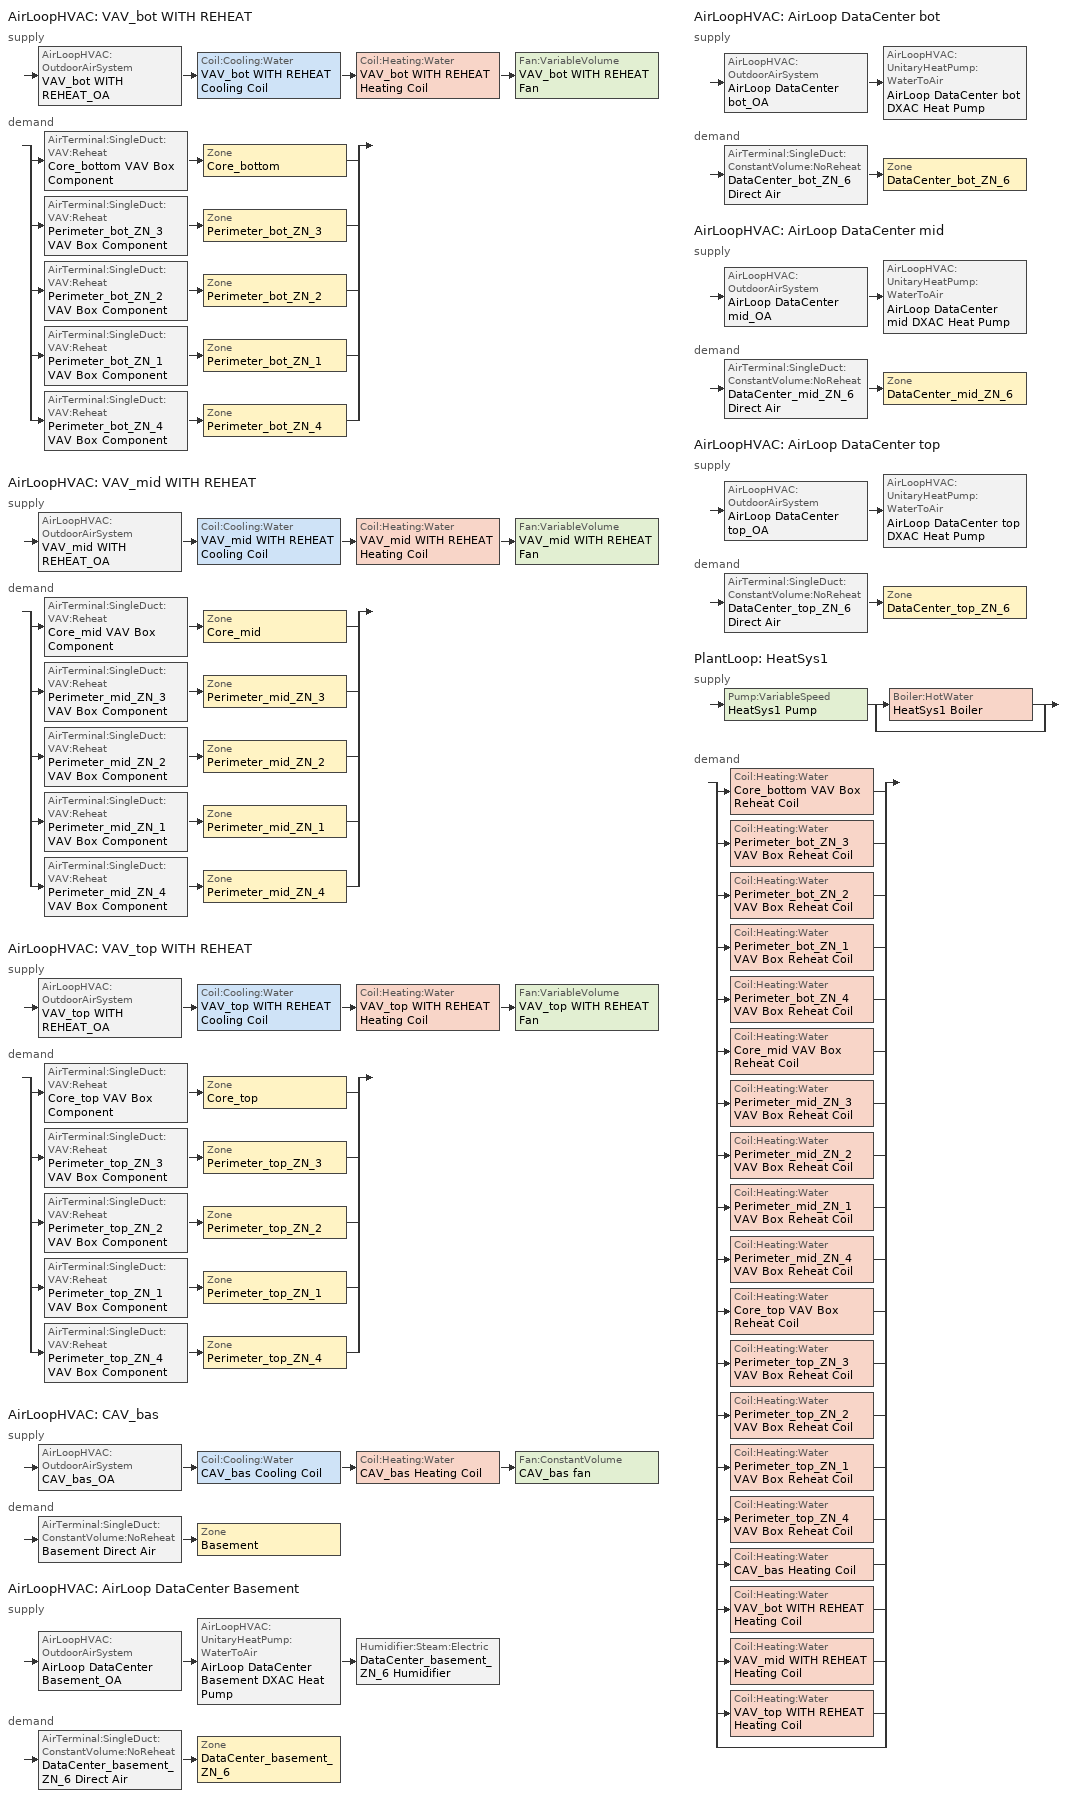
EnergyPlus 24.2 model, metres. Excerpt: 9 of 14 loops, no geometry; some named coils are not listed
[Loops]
AirLoopHVAC 'VAV_bot WITH REHEAT'
 supply: AirLoopHVAC:OutdoorAirSystem 'VAV_bot WITH REHEAT_OA' > Coil:Cooling:Water 'VAV_bot WITH REHEAT Cooling Coil' > Coil:Heating:Water 'VAV_bot WITH REHEAT Heating Coil' > Fan:VariableVolume 'VAV_bot WITH REHEAT Fan'
 demand: split
  | AirTerminal:SingleDuct:VAV:Reheat 'Core_bottom VAV Box Component' > Zone 'Core_bottom'
  | AirTerminal:SingleDuct:VAV:Reheat 'Perimeter_bot_ZN_3 VAV Box Component' > Zone 'Perimeter_bot_ZN_3'
  | AirTerminal:SingleDuct:VAV:Reheat 'Perimeter_bot_ZN_2 VAV Box Component' > Zone 'Perimeter_bot_ZN_2'
  | AirTerminal:SingleDuct:VAV:Reheat 'Perimeter_bot_ZN_1 VAV Box Component' > Zone 'Perimeter_bot_ZN_1'
  | AirTerminal:SingleDuct:VAV:Reheat 'Perimeter_bot_ZN_4 VAV Box Component' > Zone 'Perimeter_bot_ZN_4'
AirLoopHVAC 'VAV_mid WITH REHEAT'
 supply: AirLoopHVAC:OutdoorAirSystem 'VAV_mid WITH REHEAT_OA' > Coil:Cooling:Water 'VAV_mid WITH REHEAT Cooling Coil' > Coil:Heating:Water 'VAV_mid WITH REHEAT Heating Coil' > Fan:VariableVolume 'VAV_mid WITH REHEAT Fan'
 demand: split
  | AirTerminal:SingleDuct:VAV:Reheat 'Core_mid VAV Box Component' > Zone 'Core_mid'
  | AirTerminal:SingleDuct:VAV:Reheat 'Perimeter_mid_ZN_3 VAV Box Component' > Zone 'Perimeter_mid_ZN_3'
  | AirTerminal:SingleDuct:VAV:Reheat 'Perimeter_mid_ZN_2 VAV Box Component' > Zone 'Perimeter_mid_ZN_2'
  | AirTerminal:SingleDuct:VAV:Reheat 'Perimeter_mid_ZN_1 VAV Box Component' > Zone 'Perimeter_mid_ZN_1'
  | AirTerminal:SingleDuct:VAV:Reheat 'Perimeter_mid_ZN_4 VAV Box Component' > Zone 'Perimeter_mid_ZN_4'
AirLoopHVAC 'VAV_top WITH REHEAT'
 supply: AirLoopHVAC:OutdoorAirSystem 'VAV_top WITH REHEAT_OA' > Coil:Cooling:Water 'VAV_top WITH REHEAT Cooling Coil' > Coil:Heating:Water 'VAV_top WITH REHEAT Heating Coil' > Fan:VariableVolume 'VAV_top WITH REHEAT Fan'
 demand: split
  | AirTerminal:SingleDuct:VAV:Reheat 'Core_top VAV Box Component' > Zone 'Core_top'
  | AirTerminal:SingleDuct:VAV:Reheat 'Perimeter_top_ZN_3 VAV Box Component' > Zone 'Perimeter_top_ZN_3'
  | AirTerminal:SingleDuct:VAV:Reheat 'Perimeter_top_ZN_2 VAV Box Component' > Zone 'Perimeter_top_ZN_2'
  | AirTerminal:SingleDuct:VAV:Reheat 'Perimeter_top_ZN_1 VAV Box Component' > Zone 'Perimeter_top_ZN_1'
  | AirTerminal:SingleDuct:VAV:Reheat 'Perimeter_top_ZN_4 VAV Box Component' > Zone 'Perimeter_top_ZN_4'
AirLoopHVAC 'CAV_bas'
 supply: AirLoopHVAC:OutdoorAirSystem 'CAV_bas_OA' > Coil:Cooling:Water 'CAV_bas Cooling Coil' > Coil:Heating:Water 'CAV_bas Heating Coil' > Fan:ConstantVolume 'CAV_bas fan'
 demand: AirTerminal:SingleDuct:ConstantVolume:NoReheat 'Basement Direct Air' > Zone 'Basement'
AirLoopHVAC 'AirLoop DataCenter Basement'
 supply: AirLoopHVAC:OutdoorAirSystem 'AirLoop DataCenter Basement_OA' > AirLoopHVAC:UnitaryHeatPump:WaterToAir 'AirLoop DataCenter Basement DXAC Heat Pump' > Humidifier:Steam:Electric 'DataCenter_basement_ZN_6 Humidifier'
 demand: AirTerminal:SingleDuct:ConstantVolume:NoReheat 'DataCenter_basement_ZN_6 Direct Air' > Zone 'DataCenter_basement_ZN_6'
AirLoopHVAC 'AirLoop DataCenter bot'
 supply: AirLoopHVAC:OutdoorAirSystem 'AirLoop DataCenter bot_OA' > AirLoopHVAC:UnitaryHeatPump:WaterToAir 'AirLoop DataCenter bot DXAC Heat Pump'
 demand: AirTerminal:SingleDuct:ConstantVolume:NoReheat 'DataCenter_bot_ZN_6 Direct Air' > Zone 'DataCenter_bot_ZN_6'
AirLoopHVAC 'AirLoop DataCenter mid'
 supply: AirLoopHVAC:OutdoorAirSystem 'AirLoop DataCenter mid_OA' > AirLoopHVAC:UnitaryHeatPump:WaterToAir 'AirLoop DataCenter mid DXAC Heat Pump'
 demand: AirTerminal:SingleDuct:ConstantVolume:NoReheat 'DataCenter_mid_ZN_6 Direct Air' > Zone 'DataCenter_mid_ZN_6'
AirLoopHVAC 'AirLoop DataCenter top'
 supply: AirLoopHVAC:OutdoorAirSystem 'AirLoop DataCenter top_OA' > AirLoopHVAC:UnitaryHeatPump:WaterToAir 'AirLoop DataCenter top DXAC Heat Pump'
 demand: AirTerminal:SingleDuct:ConstantVolume:NoReheat 'DataCenter_top_ZN_6 Direct Air' > Zone 'DataCenter_top_ZN_6'
PlantLoop 'HeatSys1'
 supply: Pump:VariableSpeed 'HeatSys1 Pump' > split
  | Boiler:HotWater 'HeatSys1 Boiler'
  | bypass
 demand: split
  | Coil:Heating:Water 'Core_bottom VAV Box Reheat Coil'
  | Coil:Heating:Water 'Perimeter_bot_ZN_3 VAV Box Reheat Coil'
  | Coil:Heating:Water 'Perimeter_bot_ZN_2 VAV Box Reheat Coil'
  | Coil:Heating:Water 'Perimeter_bot_ZN_1 VAV Box Reheat Coil'
  | Coil:Heating:Water 'Perimeter_bot_ZN_4 VAV Box Reheat Coil'
  | Coil:Heating:Water 'Core_mid VAV Box Reheat Coil'
  | Coil:Heating:Water 'Perimeter_mid_ZN_3 VAV Box Reheat Coil'
  | Coil:Heating:Water 'Perimeter_mid_ZN_2 VAV Box Reheat Coil'
  | Coil:Heating:Water 'Perimeter_mid_ZN_1 VAV Box Reheat Coil'
  | Coil:Heating:Water 'Perimeter_mid_ZN_4 VAV Box Reheat Coil'
  | Coil:Heating:Water 'Core_top VAV Box Reheat Coil'
  | Coil:Heating:Water 'Perimeter_top_ZN_3 VAV Box Reheat Coil'
  | Coil:Heating:Water 'Perimeter_top_ZN_2 VAV Box Reheat Coil'
  | Coil:Heating:Water 'Perimeter_top_ZN_1 VAV Box Reheat Coil'
  | Coil:Heating:Water 'Perimeter_top_ZN_4 VAV Box Reheat Coil'
  | Coil:Heating:Water 'CAV_bas Heating Coil'
  | Coil:Heating:Water 'VAV_bot WITH REHEAT Heating Coil'
  | Coil:Heating:Water 'VAV_mid WITH REHEAT Heating Coil'
  | Coil:Heating:Water 'VAV_top WITH REHEAT Heating Coil'
  | bypass
[DesignSpecification:OutdoorAir] Outdoor Air Method=Flow/Area; Outdoor Air Flow per Zone Floor Area=0.0004318
SZ DSOA Core_bottom; SZ DSOA Perimeter_bot_ZN_3; SZ DSOA Perimeter_bot_ZN_2; SZ DSOA Perimeter_bot_ZN_1; SZ DSOA Perimeter_bot_ZN_4; SZ DSOA Core_mid; SZ DSOA Perimeter_mid_ZN_3; SZ DSOA Perimeter_mid_ZN_2; SZ DSOA Perimeter_mid_ZN_1; SZ DSOA Perimeter_mid_ZN_4; SZ DSOA Core_top; SZ DSOA Perimeter_top_ZN_3; SZ DSOA Perimeter_top_ZN_2; SZ DSOA Perimeter_top_ZN_1; SZ DSOA Perimeter_top_ZN_4; SZ DSOA Basement; SZ DSOA DataCenter_basement_ZN_6; SZ DSOA DataCenter_bot_ZN_6; SZ DSOA DataCenter_mid_ZN_6; SZ DSOA DataCenter_top_ZN_6
[DesignSpecification:ZoneAirDistribution] Zone Air Distribution Effectiveness in Cooling Mode=1; Zone Air Distribution Effectiveness in Heating Mode=1
Name | Minimum Zone Ventilation Efficiency
VAV_Zone_AirDistribution | 0.6
CM DSZAD Building
[Sizing:Zone] Zone Cooling Design Supply Air Temperature Input Method=SupplyAirTemperature; Zone Cooling Design Supply Air Temperature=12.8; Zone Heating Design Supply Air Temperature Input Method=SupplyAirTemperature; Zone Heating Design Supply Air Temperature=40; Zone Cooling Design Supply Air Humidity Ratio=0.0085; Zone Heating Design Supply Air Humidity Ratio=0.008; Cooling Design Air Flow Method=DesignDay; Cooling Design Air Flow Rate=0; Cooling Minimum Air Flow Fraction=0; Heating Design Air Flow Method=DesignDay; Heating Design Air Flow Rate=0; Zone Load Sizing Method=Sensible Load Only No Latent Load; Zone Latent Cooling Design Supply Air Humidity Ratio Input Method=HumidityRatioDifference; Zone Cooling Design Supply Air Humidity Ratio Difference=0.005; Zone Latent Heating Design Supply Air Humidity Ratio Input Method=HumidityRatioDifference; Zone Humidification Design Supply Air Humidity Ratio Difference=0.005
Name | Design Specification Outdoor Air Object | Design Specification Zone Air Distribution Object
Core_bottom | SZ DSOA Core_bottom | VAV_Zone_AirDistribution
Perimeter_bot_ZN_3 | SZ DSOA Perimeter_bot_ZN_3 | VAV_Zone_AirDistribution
Perimeter_bot_ZN_2 | SZ DSOA Perimeter_bot_ZN_2 | VAV_Zone_AirDistribution
Perimeter_bot_ZN_1 | SZ DSOA Perimeter_bot_ZN_1 | VAV_Zone_AirDistribution
Perimeter_bot_ZN_4 | SZ DSOA Perimeter_bot_ZN_4 | VAV_Zone_AirDistribution
Core_mid | SZ DSOA Core_mid | VAV_Zone_AirDistribution
Perimeter_mid_ZN_3 | SZ DSOA Perimeter_mid_ZN_3 | VAV_Zone_AirDistribution
Perimeter_mid_ZN_2 | SZ DSOA Perimeter_mid_ZN_2 | VAV_Zone_AirDistribution
Perimeter_mid_ZN_1 | SZ DSOA Perimeter_mid_ZN_1 | VAV_Zone_AirDistribution
Perimeter_mid_ZN_4 | SZ DSOA Perimeter_mid_ZN_4 | VAV_Zone_AirDistribution
Core_top | SZ DSOA Core_top | VAV_Zone_AirDistribution
Perimeter_top_ZN_3 | SZ DSOA Perimeter_top_ZN_3 | VAV_Zone_AirDistribution
Perimeter_top_ZN_2 | SZ DSOA Perimeter_top_ZN_2 | VAV_Zone_AirDistribution
Perimeter_top_ZN_1 | SZ DSOA Perimeter_top_ZN_1 | VAV_Zone_AirDistribution
Perimeter_top_ZN_4 | SZ DSOA Perimeter_top_ZN_4 | VAV_Zone_AirDistribution
Basement | SZ DSOA Basement
DataCenter_basement_ZN_6 | SZ DSOA DataCenter_basement_ZN_6
DataCenter_bot_ZN_6 | SZ DSOA DataCenter_bot_ZN_6
DataCenter_mid_ZN_6 | SZ DSOA DataCenter_mid_ZN_6
DataCenter_top_ZN_6 | SZ DSOA DataCenter_top_ZN_6
[Sizing:System] Type of Load to Size On=Sensible; Preheat Design Temperature=7; Preheat Design Humidity Ratio=0.008; Precool Design Temperature=12.8; Precool Design Humidity Ratio=0.008; Central Cooling Design Supply Air Temperature=12.8; Type of Zone Sum to Use=Coincident; 100 Outdoor Air in Cooling=No; 100 Outdoor Air in Heating=No; Central Cooling Design Supply Air Humidity Ratio=0.0085; Central Heating Design Supply Air Humidity Ratio=0.008; Cooling Supply Air Flow Rate Method=DesignDay; Cooling Supply Air Flow Rate=0; Heating Supply Air Flow Rate Method=DesignDay; Heating Supply Air Flow Rate=0; System Outdoor Air Method=ZoneSum
Name | Design Outdoor Air Flow Rate | Central Heating Maximum System Air Flow Ratio | Central Heating Design Supply Air Temperature | Zone Maximum Outdoor Air Fraction | Cooling Design Capacity Method | Cooling Design Capacity | Heating Design Capacity Method | Heating Design Capacity | Central Cooling Capacity Control Method
VAV_bot WITH REHEAT; VAV_top WITH REHEAT | 2.0305 | 0.3 | 12.8
VAV_mid WITH REHEAT | 20.306 | 0.3 | 12.8
CAV_bas; AirLoop DataCenter Basement; AirLoop DataCenter bot; AirLoop DataCenter mid; AirLoop DataCenter top | AUTOSIZE | 1 | 40 | 1 | CoolingDesignCapacity | autosize | HeatingDesignCapacity | autosize | OnOff
[Sizing:Plant]
HeatSys1: Loop Type=Heating; Design Loop Exit Temperature=60; Loop Design Temperature Difference=11.11
[ZoneControl:Thermostat] Control Type Schedule=Dual Zone Control Type Sched
Name | Zone or ZoneList | Control 1
Core_bottom Thermostat | Core_bottom | Core_bottom Dual SP Control
Perimeter_bot_ZN_3 Thermostat | Perimeter_bot_ZN_3 | Perimeter_bot_ZN_3 Dual SP Control
Perimeter_bot_ZN_2 Thermostat | Perimeter_bot_ZN_2 | Perimeter_bot_ZN_2 Dual SP Control
Perimeter_bot_ZN_1 Thermostat | Perimeter_bot_ZN_1 | Perimeter_bot_ZN_1 Dual SP Control
Perimeter_bot_ZN_4 Thermostat | Perimeter_bot_ZN_4 | Perimeter_bot_ZN_4 Dual SP Control
Core_mid Thermostat | Core_mid | Core_mid Dual SP Control
Perimeter_mid_ZN_3 Thermostat | Perimeter_mid_ZN_3 | Perimeter_mid_ZN_3 Dual SP Control
Perimeter_mid_ZN_2 Thermostat | Perimeter_mid_ZN_2 | Perimeter_mid_ZN_2 Dual SP Control
Perimeter_mid_ZN_1 Thermostat | Perimeter_mid_ZN_1 | Perimeter_mid_ZN_1 Dual SP Control
Perimeter_mid_ZN_4 Thermostat | Perimeter_mid_ZN_4 | Perimeter_mid_ZN_4 Dual SP Control
Core_top Thermostat | Core_top | Core_top Dual SP Control
Perimeter_top_ZN_3 Thermostat | Perimeter_top_ZN_3 | Perimeter_top_ZN_3 Dual SP Control
Perimeter_top_ZN_2 Thermostat | Perimeter_top_ZN_2 | Perimeter_top_ZN_2 Dual SP Control
Perimeter_top_ZN_1 Thermostat | Perimeter_top_ZN_1 | Perimeter_top_ZN_1 Dual SP Control
Perimeter_top_ZN_4 Thermostat | Perimeter_top_ZN_4 | Perimeter_top_ZN_4 Dual SP Control
Basement Thermostat | Basement | Basement Dual SP Control
DataCenter_basement_ZN_6 Thermostat | DataCenter_basement_ZN_6 | DataCenter Cooling Setpoints Dual SP Control
DataCenter_bot_ZN_6 Thermostat | DataCenter_bot_ZN_6 | DataCenter Cooling Setpoints Dual SP Control
DataCenter_mid_ZN_6 Thermostat | DataCenter_mid_ZN_6 | DataCenter Cooling Setpoints Dual SP Control
DataCenter_top_ZN_6 Thermostat | DataCenter_top_ZN_6 | DataCenter Cooling Setpoints Dual SP Control
[ThermostatSetpoint:DualSetpoint]
Name | Heating Setpoint Temperature Schedule | Cooling Setpoint Temperature Schedule
DataCenter Cooling Setpoints Dual SP Control | HTGSETP_DC_SCH | CLGSETP_DC_SCH
Core_bottom Dual SP Control; Perimeter_bot_ZN_3 Dual SP Control; Perimeter_bot_ZN_2 Dual SP Control; Perimeter_bot_ZN_1 Dual SP Control; Perimeter_bot_ZN_4 Dual SP Control; Core_mid Dual SP Control; Perimeter_mid_ZN_3 Dual SP Control; Perimeter_mid_ZN_1 Dual SP Control; Perimeter_mid_ZN_4 Dual SP Control; Core_top Dual SP Control; Perimeter_top_ZN_3 Dual SP Control; Perimeter_top_ZN_2 Dual SP Control; Perimeter_top_ZN_1 Dual SP Control; Perimeter_top_ZN_4 Dual SP Control; Basement Dual SP Control | HTGSETP_SCH_YES_OPTIMUM | CLGSETP_SCH_YES_OPTIMUM
Perimeter_mid_ZN_2 Dual SP Control | HTGSETP_SCH_YES_OPTIMUM_w_SB | CLGSETP_SCH_YES_OPTIMUM_w_SB
[AirTerminal:SingleDuct:ConstantVolume:NoReheat] Availability Schedule=Always_On; Maximum Air Flow Rate=AUTOSIZE
Basement Direct Air; DataCenter_basement_ZN_6 Direct Air; DataCenter_bot_ZN_6 Direct Air; DataCenter_mid_ZN_6 Direct Air; DataCenter_top_ZN_6 Direct Air
[AirTerminal:SingleDuct:VAV:Reheat] Availability Schedule=Always_On; Maximum Air Flow Rate=AUTOSIZE; Maximum Hot Water or Steam Flow Rate=AUTOSIZE; Minimum Hot Water or Steam Flow Rate=0; Convergence Tolerance=0.001; Damper Heating Action=ReverseWithLimits; Maximum Flow Fraction During Reheat=0.5; Maximum Reheat Air Temperature=40
Name | Zone Minimum Air Flow Input Method | Constant Minimum Air Flow Fraction | Reheat Coil | Minimum Air Flow Fraction Schedule
Core_bottom VAV Box Component | Constant | 0.309 | Core_bottom VAV Box Reheat Coil
Perimeter_bot_ZN_3 VAV Box Component | Constant | 0.217 | Perimeter_bot_ZN_3 VAV Box Reheat Coil
Perimeter_bot_ZN_2 VAV Box Component | Constant | 0.111 | Perimeter_bot_ZN_2 VAV Box Reheat Coil
Perimeter_bot_ZN_1 VAV Box Component | Constant | 0.15 | Perimeter_bot_ZN_1 VAV Box Reheat Coil
Perimeter_bot_ZN_4 VAV Box Component | Constant | 0.09 | Perimeter_bot_ZN_4 VAV Box Reheat Coil
Core_mid VAV Box Component | Constant | 0.33 | Core_mid VAV Box Reheat Coil
Perimeter_mid_ZN_3 VAV Box Component | Constant | 0.225 | Perimeter_mid_ZN_3 VAV Box Reheat Coil
Perimeter_mid_ZN_2 VAV Box Component | Scheduled |  | Perimeter_mid_ZN_2 VAV Box Reheat Coil | Perimeter_mid_ZN_2_MDP_Sch
Perimeter_mid_ZN_1 VAV Box Component | Constant | 0.15 | Perimeter_mid_ZN_1 VAV Box Reheat Coil
Perimeter_mid_ZN_4 VAV Box Component | Constant | 0.099 | Perimeter_mid_ZN_4 VAV Box Reheat Coil
Core_top VAV Box Component | Constant | 0.324 | Core_top VAV Box Reheat Coil
Perimeter_top_ZN_3 VAV Box Component | Constant | 0.197 | Perimeter_top_ZN_3 VAV Box Reheat Coil
Perimeter_top_ZN_2 VAV Box Component | Constant | 0.102 | Perimeter_top_ZN_2 VAV Box Reheat Coil
Perimeter_top_ZN_1 VAV Box Component | Constant | 0.137 | Perimeter_top_ZN_1 VAV Box Reheat Coil
Perimeter_top_ZN_4 VAV Box Component | Constant | 0.093 | Perimeter_top_ZN_4 VAV Box Reheat Coil
[Zone equipment]
Core_bottom: Core_bottom VAV Box Component
Perimeter_bot_ZN_3: Perimeter_bot_ZN_3 VAV Box Component
Perimeter_bot_ZN_2: Perimeter_bot_ZN_2 VAV Box Component
Perimeter_bot_ZN_1: Perimeter_bot_ZN_1 VAV Box Component
Perimeter_bot_ZN_4: Perimeter_bot_ZN_4 VAV Box Component
Core_mid: Core_mid VAV Box Component
Perimeter_mid_ZN_3: Perimeter_mid_ZN_3 VAV Box Component
Perimeter_mid_ZN_2: Perimeter_mid_ZN_2 VAV Box Component
Perimeter_mid_ZN_1: Perimeter_mid_ZN_1 VAV Box Component
Perimeter_mid_ZN_4: Perimeter_mid_ZN_4 VAV Box Component
Core_top: Core_top VAV Box Component
Perimeter_top_ZN_3: Perimeter_top_ZN_3 VAV Box Component
Perimeter_top_ZN_2: Perimeter_top_ZN_2 VAV Box Component
Perimeter_top_ZN_1: Perimeter_top_ZN_1 VAV Box Component
Perimeter_top_ZN_4: Perimeter_top_ZN_4 VAV Box Component
Basement: Basement Direct Air
DataCenter_basement_ZN_6: DataCenter_basement_ZN_6 Direct Air
DataCenter_bot_ZN_6: DataCenter_bot_ZN_6 Direct Air
DataCenter_mid_ZN_6: DataCenter_mid_ZN_6 Direct Air
DataCenter_top_ZN_6: DataCenter_top_ZN_6 Direct Air
[Fan:ConstantVolume]
CAV_bas fan: Availability Schedule=HVACOperationSchd; Fan Total Efficiency=0.6006; Pressure Rise=1018.41; Maximum Flow Rate=autosize; Motor Efficiency=0.924; Motor In Airstream Fraction=1; EndUse Subcategory=General
[Fan:VariableVolume] Availability Schedule=HVACOperationSchd; Fan Total Efficiency=0.6084; Pressure Rise=1314.72; Maximum Flow Rate=AUTOSIZE; Fan Power Minimum Flow Rate Input Method=Fraction; Fan Power Minimum Flow Fraction=0.25; Motor Efficiency=0.936; Motor In Airstream Fraction=1; Fan Power Coefficient 1=0.0408; Fan Power Coefficient 2=0.088; Fan Power Coefficient 3=-0.0729; Fan Power Coefficient 4=0.9437; Fan Power Coefficient 5=0
VAV_bot WITH REHEAT Fan; VAV_mid WITH REHEAT Fan; VAV_top WITH REHEAT Fan
[Fan:OnOff] Availability Schedule=Always_On; Maximum Flow Rate=autosize; Motor In Airstream Fraction=1; EndUse Subcategory=General
Name | Fan Total Efficiency | Pressure Rise | Motor Efficiency
AirLoop DataCenter Basement Supply Fan | 0.61425 | 1018.41 | 0.945
AirLoop DataCenter bot Supply Fan; AirLoop DataCenter mid Supply Fan; AirLoop DataCenter top Supply Fan | 0.55575 | 622.5 | 0.855
[Coil:Cooling:Water] Availability Schedule=Always_On; Design Water Flow Rate=Autosize; Design Air Flow Rate=Autosize; Design Inlet Water Temperature=Autosize; Design Inlet Air Temperature=Autosize; Design Outlet Air Temperature=Autosize; Design Inlet Air Humidity Ratio=Autosize; Design Outlet Air Humidity Ratio=Autosize; Type of Analysis=SimpleAnalysis; Heat Exchanger Configuration=CrossFlow
VAV_bot WITH REHEAT Cooling Coil; VAV_mid WITH REHEAT Cooling Coil; VAV_top WITH REHEAT Cooling Coil; CAV_bas Cooling Coil
[Coil:Heating:Water] Availability Schedule=Always_On; UFactor Times Area Value=AUTOSIZE; Maximum Water Flow Rate=AUTOSIZE; Performance Input Method=UFactorTimesAreaAndDesignWaterFlowRate; Rated Capacity=AUTOSIZE; Rated Inlet Water Temperature=60; Rated Outlet Water Temperature=48.89
Name | Rated Inlet Air Temperature | Rated Outlet Air Temperature
VAV_bot WITH REHEAT Heating Coil; VAV_mid WITH REHEAT Heating Coil; VAV_top WITH REHEAT Heating Coil | 2.8 | 12.8
Core_bottom VAV Box Reheat Coil; Perimeter_bot_ZN_3 VAV Box Reheat Coil; Perimeter_bot_ZN_2 VAV Box Reheat Coil; Perimeter_bot_ZN_1 VAV Box Reheat Coil; Perimeter_bot_ZN_4 VAV Box Reheat Coil; Core_mid VAV Box Reheat Coil; Perimeter_mid_ZN_3 VAV Box Reheat Coil; Perimeter_mid_ZN_2 VAV Box Reheat Coil; Perimeter_mid_ZN_1 VAV Box Reheat Coil; Perimeter_mid_ZN_4 VAV Box Reheat Coil; Core_top VAV Box Reheat Coil; Perimeter_top_ZN_3 VAV Box Reheat Coil; Perimeter_top_ZN_2 VAV Box Reheat Coil; Perimeter_top_ZN_1 VAV Box Reheat Coil; Perimeter_top_ZN_4 VAV Box Reheat Coil; CAV_bas Heating Coil | 12.8 | 40
[Coil:Heating:Electric] Availability Schedule=Always_On; Efficiency=1; Nominal Capacity=autosize
AirLoop DataCenter Basement_SuppHeatCoil; AirLoop DataCenter bot_SuppHeatCoil; AirLoop DataCenter mid_SuppHeatCoil; AirLoop DataCenter top_SuppHeatCoil
[Humidifier:Steam:Electric]
DataCenter_basement_ZN_6 Humidifier: Availability Schedule=Always_On; Rated Capacity=3.72e-05; Rated Power=100000; Rated Fan Power=0; Standby Power=0
[HeatExchanger:AirToAir:SensibleAndLatent] Availability Schedule=Always_On; Nominal Supply Air Flow Rate=AUTOSIZE; Sensible Effectiveness at 100 Heating Air Flow=0.7; Latent Effectiveness at 100 Heating Air Flow=0.6; Sensible Effectiveness at 100 Cooling Air Flow=0.75; Latent Effectiveness at 100 Cooling Air Flow=0.6; Supply Air Outlet Temperature Control=Yes; Heat Exchanger Type=Rotary; Frost Control Type=ExhaustOnly; Threshold Temperature=-23.3; Initial Defrost Time Fraction=0.167; Rate of Defrost Time Fraction Increase=1.44
Name | Nominal Electric Power
VAV_bot WITH REHEAT OA Heat Recovery; VAV_top WITH REHEAT OA Heat Recovery | 1506.88
VAV_mid WITH REHEAT OA Heat Recovery | 1506.96
[AirLoopHVAC:UnitaryHeatPump:WaterToAir] Availability Schedule=Always_On; Supply Air Flow Rate=autosize; Heating Convergence=0.001; Cooling Convergence=0.001; Maximum Supply Air Temperature from Supplemental Heater=50; Fan Placement=BlowThrough; Supply Air Fan Operating Mode Schedule=SupplyFanSch
Name | Controlling Zone or Thermostat Location | Supply Air Fan | Heating Coil | Cooling Coil | Supplemental Heating Coil
AirLoop DataCenter Basement DXAC Heat Pump | DataCenter_basement_ZN_6 | AirLoop DataCenter Basement Supply Fan | AirLoop DataCenter Basement Heating Coil | AirLoop DataCenter Basement Cooling Coil | AirLoop DataCenter Basement_SuppHeatCoil
AirLoop DataCenter bot DXAC Heat Pump | DataCenter_bot_ZN_6 | AirLoop DataCenter bot Supply Fan | AirLoop DataCenter bot Heating Coil | AirLoop DataCenter bot Cooling Coil | AirLoop DataCenter bot_SuppHeatCoil
AirLoop DataCenter mid DXAC Heat Pump | DataCenter_mid_ZN_6 | AirLoop DataCenter mid Supply Fan | AirLoop DataCenter mid Heating Coil | AirLoop DataCenter mid Cooling Coil | AirLoop DataCenter mid_SuppHeatCoil
AirLoop DataCenter top DXAC Heat Pump | DataCenter_top_ZN_6 | AirLoop DataCenter top Supply Fan | AirLoop DataCenter top Heating Coil | AirLoop DataCenter top Cooling Coil | AirLoop DataCenter top_SuppHeatCoil
[Controller:WaterCoil] Control Variable=Temperature; Actuator Variable=FLOW; Maximum Actuated Flow=AUTOSIZE; Minimum Actuated Flow=0
Name | Action | Controller Convergence Tolerance
VAV_bot WITH REHEAT_CoolC_Controller; VAV_mid WITH REHEAT_CoolC_Controller; VAV_top WITH REHEAT_CoolC_Controller; CAV_bas_CoolC_Controller | REVERSE
VAV_bot WITH REHEAT_HeatC_Controller; VAV_mid WITH REHEAT_HeatC_Controller; VAV_top WITH REHEAT_HeatC_Controller; CAV_bas_HeatC_Controller | NORMAL | 0.0001
[Controller:OutdoorAir] Maximum Outdoor Air Flow Rate=AUTOSIZE; Economizer Control Action Type=ModulateFlow; Lockout Type=LockoutWithHeating; Minimum Limit Type=FixedMinimum; Minimum Outdoor Air Schedule=MinOA_MotorizedDamper_Sched
Name | Minimum Outdoor Air Flow Rate | Economizer Control Type | Maximum Fraction of Outdoor Air Schedule | Mechanical Ventilation Controller | Heat Recovery Bypass Control Type
VAV_bot WITH REHEAT_OA_Controller | 0 | DifferentialEnthalpy | VAV_BOT WITH REHEAT Max OA Fraction | VAV_bot WITH REHEAT_DCV | BypassWhenOAFlowGreaterThanMinimum
VAV_mid WITH REHEAT_OA_Controller | 0 | DifferentialEnthalpy | VAV_MID WITH REHEAT Max OA Fraction | VAV_mid WITH REHEAT_DCV | BypassWhenOAFlowGreaterThanMinimum
VAV_top WITH REHEAT_OA_Controller | 0 | DifferentialEnthalpy | VAV_TOP WITH REHEAT Max OA Fraction | VAV_top WITH REHEAT_DCV | BypassWhenOAFlowGreaterThanMinimum
CAV_bas_OA_Controller; AirLoop DataCenter Basement_OA_Controller | AUTOSIZE | DifferentialEnthalpy
AirLoop DataCenter bot_OA_Controller; AirLoop DataCenter mid_OA_Controller; AirLoop DataCenter top_OA_Controller | AUTOSIZE | NoEconomizer
[Controller:MechanicalVentilation] Availability Schedule=MinOA_MotorizedDamper_Sched; Design Specification Zone Air Distribution Object Name 1=CM DSZAD Building
Name | Demand Controlled Ventilation | System Outdoor Air Method | Zone or ZoneList 1 | Design Specification Outdoor Air Object Name 1 | Zone or ZoneList 2 | Design Specification Outdoor Air Object Name 2 | Design Specification Zone Air Distribution Object Name 2 | Zone or ZoneList 3 | Design Specification Outdoor Air Object Name 3 | Design Specification Zone Air Distribution Object Name 3 | Zone or ZoneList 4 | Design Specification Outdoor Air Object Name 4 | Design Specification Zone Air Distribution Object Name 4 | Zone or ZoneList 5 | Design Specification Outdoor Air Object Name 5 | Design Specification Zone Air Distribution Object Name 5
VAV_bot WITH REHEAT_DCV | Yes | Standard62.1VentilationRateProcedure | Core_bottom | SZ DSOA Core_bottom | Perimeter_bot_ZN_3 | SZ DSOA Perimeter_bot_ZN_3 | CM DSZAD Building | Perimeter_bot_ZN_2 | SZ DSOA Perimeter_bot_ZN_2 | CM DSZAD Building | Perimeter_bot_ZN_1 | SZ DSOA Perimeter_bot_ZN_1 | CM DSZAD Building | Perimeter_bot_ZN_4 | SZ DSOA Perimeter_bot_ZN_4 | CM DSZAD Building
VAV_mid WITH REHEAT_DCV | Yes | Standard62.1VentilationRateProcedure | Core_mid | SZ DSOA Core_mid | Perimeter_mid_ZN_3 | SZ DSOA Perimeter_mid_ZN_3 | CM DSZAD Building | Perimeter_mid_ZN_2 | SZ DSOA Perimeter_mid_ZN_2 | CM DSZAD Building | Perimeter_mid_ZN_1 | SZ DSOA Perimeter_mid_ZN_1 | CM DSZAD Building | Perimeter_mid_ZN_4 | SZ DSOA Perimeter_mid_ZN_4 | CM DSZAD Building
VAV_top WITH REHEAT_DCV | Yes | Standard62.1VentilationRateProcedure | Core_top | SZ DSOA Core_top | Perimeter_top_ZN_3 | SZ DSOA Perimeter_top_ZN_3 | CM DSZAD Building | Perimeter_top_ZN_2 | SZ DSOA Perimeter_top_ZN_2 | CM DSZAD Building | Perimeter_top_ZN_1 | SZ DSOA Perimeter_top_ZN_1 | CM DSZAD Building | Perimeter_top_ZN_4 | SZ DSOA Perimeter_top_ZN_4 | CM DSZAD Building
Basement_DCV | No | ZoneSum | Basement | SZ DSOA Basement
DataCenter_basement_ZN_6_DCV | No | ZoneSum | DataCenter_basement_ZN_6 | SZ DSOA DataCenter_basement_ZN_6
DataCenter_bot_ZN_6_DCV | No | ZoneSum | DataCenter_bot_ZN_6 | SZ DSOA DataCenter_bot_ZN_6
DataCenter_mid_ZN_6_DCV | No | ZoneSum | DataCenter_mid_ZN_6 | SZ DSOA DataCenter_mid_ZN_6
DataCenter_top_ZN_6_DCV | No | ZoneSum | DataCenter_top_ZN_6 | SZ DSOA DataCenter_top_ZN_6
[AirLoopHVAC] Design Supply Air Flow Rate=AUTOSIZE
VAV_bot WITH REHEAT; VAV_mid WITH REHEAT; VAV_top WITH REHEAT; CAV_bas; AirLoop DataCenter Basement; AirLoop DataCenter bot; AirLoop DataCenter mid; AirLoop DataCenter top
[Pump:VariableSpeed]
HeatSys1 Pump: Design Maximum Flow Rate=AUTOSIZE; Design Pump Head=180705.7; Design Power Consumption=AUTOSIZE; Motor Efficiency=0.909; Fraction of Motor Inefficiencies to Fluid Stream=0; Coefficient 1 of the Part Load Performance Curve=0; Coefficient 2 of the Part Load Performance Curve=0.0205; Coefficient 3 of the Part Load Performance Curve=0.4101; Coefficient 4 of the Part Load Performance Curve=0.5753; Pump Control Type=Intermittent; Design Shaft Power per Unit Flow Rate per Unit Head=1.4999
[Boiler:HotWater]
HeatSys1 Boiler: Fuel Type=NaturalGas; Nominal Capacity=2.4965e+06; Nominal Thermal Efficiency=0.945; Efficiency Curve Temperature Evaluation Variable=EnteringBoiler; Normalized Boiler Efficiency Curve=CondensingBoiler_Perf_One_Boiler; Design Water Flow Rate=AUTOSIZE; Minimum Part Load Ratio=0; Maximum Part Load Ratio=1.2; Optimum Part Load Ratio=1; Water Outlet Upper Temperature Limit=95; Boiler Flow Mode=LeavingSetpointModulated; On Cycle Parasitic Electric Load=0; Sizing Factor=1
[PlantLoop]
HeatSys1: Fluid Type=Water; Plant Equipment Operation Scheme=HeatSys1 Loop Operation Scheme List; Maximum Loop Temperature=100; Minimum Loop Temperature=10; Maximum Loop Flow Rate=AUTOSIZE; Minimum Loop Flow Rate=0; Plant Loop Volume=AUTOSIZE; Load Distribution Scheme=Optimal
[PlantEquipmentList]
HeatSys1 Equipment List: HeatSys1 Boiler
[PlantEquipmentOperation:HeatingLoad]
HeatSys1 Operation Scheme: Load Range 1 Lower Limit=0; Load Range 1 Upper Limit=1000000000000000; Range 1 Equipment List=HeatSys1 Equipment List
[PlantEquipmentOperationSchemes]
HeatSys1 Loop Operation Scheme List: Control Scheme 1=HeatSys1 Operation Scheme; Control Scheme 1 Schedule=PlantOnSched
[EnergyManagementSystem:Sensor]
Name | OutputVariable or OutputMeter Index Key | OutputVariable or OutputMeter
Basement_LSr | Basement | Zone Lights Electricity Rate
Basement_Occ_Sensor | Basement | People Occupant Count
Core_bottom_LSr | Core_bottom | Zone Lights Electricity Rate
Core_bottom_Occ_Sensor | Core_bottom | People Occupant Count
Core_mid_LSr | Core_mid | Zone Lights Electricity Rate
Core_mid_Occ_Sensor | Core_mid | People Occupant Count
Core_top_LSr | Core_top | Zone Lights Electricity Rate
Core_top_Occ_Sensor | Core_top | People Occupant Count
Perimeter_bot_ZN_3_LSr | Perimeter_bot_ZN_3 | Zone Lights Electricity Rate
Perimeter_bot_ZN_3_Occ_Sensor | Perimeter_bot_ZN_3 | People Occupant Count
Perimeter_bot_ZN_2_LSr | Perimeter_bot_ZN_2 | Zone Lights Electricity Rate
Perimeter_bot_ZN_2_Occ_Sensor | Perimeter_bot_ZN_2 | People Occupant Count
Perimeter_bot_ZN_1_LSr | Perimeter_bot_ZN_1 | Zone Lights Electricity Rate
Perimeter_bot_ZN_1_Occ_Sensor | Perimeter_bot_ZN_1 | People Occupant Count
Perimeter_bot_ZN_4_LSr | Perimeter_bot_ZN_4 | Zone Lights Electricity Rate
Perimeter_bot_ZN_4_Occ_Sensor | Perimeter_bot_ZN_4 | People Occupant Count
Perimeter_mid_ZN_3_LSr | Perimeter_mid_ZN_3 | Zone Lights Electricity Rate
Perimeter_mid_ZN_3_Occ_Sensor | Perimeter_mid_ZN_3 | People Occupant Count
Perimeter_mid_ZN_2_LSr | Perimeter_mid_ZN_2 | Zone Lights Electricity Rate
Perimeter_mid_ZN_2_Occ_Sensor | Perimeter_mid_ZN_2 | People Occupant Count
Perimeter_mid_ZN_1_LSr | Perimeter_mid_ZN_1 | Zone Lights Electricity Rate
Perimeter_mid_ZN_1_Occ_Sensor | Perimeter_mid_ZN_1 | People Occupant Count
Perimeter_mid_ZN_4_LSr | Perimeter_mid_ZN_4 | Zone Lights Electricity Rate
Perimeter_mid_ZN_4_Occ_Sensor | Perimeter_mid_ZN_4 | People Occupant Count
Perimeter_top_ZN_3_LSr | Perimeter_top_ZN_3 | Zone Lights Electricity Rate
Perimeter_top_ZN_3_Occ_Sensor | Perimeter_top_ZN_3 | People Occupant Count
Perimeter_top_ZN_2_LSr | Perimeter_top_ZN_2 | Zone Lights Electricity Rate
Perimeter_top_ZN_2_Occ_Sensor | Perimeter_top_ZN_2 | People Occupant Count
Perimeter_top_ZN_1_LSr | Perimeter_top_ZN_1 | Zone Lights Electricity Rate
Perimeter_top_ZN_1_Occ_Sensor | Perimeter_top_ZN_1 | People Occupant Count
Perimeter_top_ZN_4_LSr | Perimeter_top_ZN_4 | Zone Lights Electricity Rate
Perimeter_top_ZN_4_Occ_Sensor | Perimeter_top_ZN_4 | People Occupant Count
vav_bot_OA_VRP | VAV_bot WITH REHEAT | Air System Outdoor Air Mechanical Ventilation Requested Mass Flow Rate
vav_bot_OA | VAV_bot WITH REHEAT | Air System Outdoor Air Mass Flow Rate
vav_bot_SUPPLY_FLOW | VAV_bot WITH REHEAT_OA-VAV_bot WITH REHEAT_CoolCNode | System Node Standard Density Volume Flow Rate
vav_mid_OA_VRP | VAV_mid WITH REHEAT | Air System Outdoor Air Mechanical Ventilation Requested Mass Flow Rate
vav_mid_OA | VAV_mid WITH REHEAT | Air System Outdoor Air Mass Flow Rate
vav_mid_SUPPLY_FLOW | VAV_mid WITH REHEAT_OA-VAV_mid WITH REHEAT_CoolCNode | System Node Standard Density Volume Flow Rate
vav_top_OA_VRP | VAV_top WITH REHEAT | Air System Outdoor Air Mechanical Ventilation Requested Mass Flow Rate
vav_top_OA | VAV_top WITH REHEAT | Air System Outdoor Air Mass Flow Rate
vav_top_SUPPLY_FLOW | VAV_top WITH REHEAT_OA-VAV_top WITH REHEAT_CoolCNode | System Node Standard Density Volume Flow Rate
BoilerPLR | HeatSys1 Boiler | Boiler Part Load Ratio
[EnergyManagementSystem:Program]
vav_mid_MAX_OA_FRAC: IF vav_mid_OA > vav_mid_OA_VRP; SET vav_mid_MAX_OA_FRAC = NULL; ELSE; IF vav_mid_SUPPLY_FLOW > 0; SET vav_mid_MAX_OA_FRAC =      20.306 / vav_mid_SUPPLY_FLOW; ELSE; SET vav_mid_MAX_OA_FRAC = NULL; ENDIF; ENDIF
vav_top_MAX_OA_FRAC: IF vav_top_OA > vav_top_OA_VRP; SET vav_top_MAX_OA_FRAC = NULL; ELSE; IF vav_top_SUPPLY_FLOW > 0; SET vav_top_MAX_OA_FRAC =      2.0305 / vav_top_SUPPLY_FLOW; ELSE; SET vav_top_MAX_OA_FRAC = NULL; ENDIF; ENDIF
OA_BASED_OPTIMUM_START_EMS_Program: IF DaylightSavings==0 && DayOfWeek>1 && Hour==4 && OAT<23.9 && OAT>1.7; SET CLGSETP_SCH_Actuator = 26.7; SET HTGSETP_SCH_Actuator = 15.6; SET CLGSETP_SCH_w_SB_Actuator = 26.7; SET HTGSETP_SCH_w_SB_Actuator = 15.6; ELSEIF DaylightSavings==1 && DayOfWeek>1 && Hour==3 && OAT<23.9 && OAT>1.7; SET CLGSETP_SCH_Actuator = 26.7; SET HTGSETP_SCH_Actuator = 15.6; SET CLGSETP_SCH_w_SB_Actuator = 26.7; SET HTGSETP_SCH_w_SB_Actuator = 15.6; ELSE; SET CLGSETP_SCH_Actuator = NULL; SET HTGSETP_SCH_Actuator = NULL; SET CLGSETP_SCH_w_SB_Actuator = NULL; SET HTGSETP_SCH_w_SB_Actuator = NULL; ENDIF
SetBoilerPar: SET CapRated =  2496502.84; SET EtRated =  0.945; SET CapRated = (CapRated *3.412)/1000; SET SkinLossRate = 0.02; SET BoilerType = 1; IF BoilerType  == 1; IF CapRated >10000; SET PLRx = 0.2; ELSEIF CapRated >5000; SET PLRx = 0.25; ELSEIF CapRated >1000; SET PLRx = 0.33; ELSE; SET BoilerType = 2; SET PLRx = 0.2; ENDIF; ELSE; SET PLRx = 0.2; ENDIF; IF BoilerType == 1; SET CurveX = 0.975 + 0.305 * PLRx - 0.527 * (PLRx^2) + 0.249 * (PLRx^3); ELSEIF BoilerType == 2; SET CurveX = 0.907 + 0.320 * PLRx - 0.420 * (PLRx^2) + 0.193 * (PLRx^3); ELSE; SET CurveX = 0.492 + 1.41 * PLRx - 1.529 * (PLRx^2) + 0.628 * (PLRx^3); ENDIF; SET LoadX = CapRated * PLRx; SET Etx = CurveX * EtRated; SET InputEx = LoadX/Etx; SET SkinEx = CapRated * SkinLossRate; SET Ecx = (LoadX + SkinEx)/InputEx
SetBoilerCurve: IF BoilerPLR >= PLRx; IF BoilerType == 1; SET BoilerCurve = 0.975 + 0.305*BoilerPLR - 0.527*(BoilerPLR^2) + 0.249*(BoilerPLR^3); ELSEIF BoilerType == 2; SET BoilerCurve = 0.907 + 0.320*BoilerPLR - 0.420*(BoilerPLR^2) + 0.193*(BoilerPLR^3); ELSE; SET BoilerCurve = 0.492 + 1.41*BoilerPLR - 1.529*(BoilerPLR^2) + 0.628*(BoilerPLR^3); ENDIF; ELSE; IF BoilerPLR == 0; SET BoilerCurve = NULL; ELSE; IF BoilerPLR <0.05; SET BoilerCurve = (0.05/(0.05 + SkinLossRate)) * (Ecx/EtRated); ELSE; SET BoilerCurve = (BoilerPLR/(BoilerPLR + SkinLossRate)) * (Ecx/EtRated); ENDIF; ENDIF; ENDIF
[EnergyManagementSystem:GlobalVariable]
Wired_LTG
BoilerType; CapRated; EtRated; PLRx; Ecx; SkinLossRate
[EnergyManagementSystem:OutputVariable]
Wired_LTG: EMS Variable=Wired_LTG; Type of Data in Variable=Summed; Update Frequency=ZoneTimeStep; Units=J
[EnergyManagementSystem:InternalVariable] Internal Data Type=Zone Floor Area
Name | Internal Data Index Key
Basement_Area | Basement
Core_bottom_Area | Core_bottom
Core_mid_Area | Core_mid
Core_top_Area | Core_top
Perimeter_bot_ZN_3_Area | Perimeter_bot_ZN_3
Perimeter_bot_ZN_2_Area | Perimeter_bot_ZN_2
Perimeter_bot_ZN_1_Area | Perimeter_bot_ZN_1
Perimeter_bot_ZN_4_Area | Perimeter_bot_ZN_4
Perimeter_mid_ZN_3_Area | Perimeter_mid_ZN_3
Perimeter_mid_ZN_2_Area | Perimeter_mid_ZN_2
Perimeter_mid_ZN_1_Area | Perimeter_mid_ZN_1
Perimeter_mid_ZN_4_Area | Perimeter_mid_ZN_4
Perimeter_top_ZN_3_Area | Perimeter_top_ZN_3
Perimeter_top_ZN_2_Area | Perimeter_top_ZN_2
Perimeter_top_ZN_1_Area | Perimeter_top_ZN_1
Perimeter_top_ZN_4_Area | Perimeter_top_ZN_4
[AvailabilityManager:Scheduled] Schedule=Always_On
AirLoop DataCenter Basement Availability Manager; AirLoop DataCenter bot Availability Manager; AirLoop DataCenter mid Availability Manager; AirLoop DataCenter top Availability Manager
[AvailabilityManager:NightCycle] Applicability Schedule=Always_On; Fan Schedule=HVACOperationSchd; Control Type=CycleOnAny; Thermostat Tolerance=1; Cycling Run Time Control Type=FixedRunTime; Cycling Run Time=1800
VAV_bot WITH REHEAT Availability Manager; VAV_mid WITH REHEAT Availability Manager; VAV_top WITH REHEAT Availability Manager; CAV_bas Availability Manager
[SetpointManager:SingleZone:Heating] Control Variable=Temperature; Minimum Supply Air Temperature=10; Maximum Supply Air Temperature=50
Name | Control Zone | Setpoint Node or NodeList
SupAirTemp MngrBasement - Htg | Basement | CAV_bas Supply Equipment Outlet Node
SupAirTemp MngrDataCenter_basement_ZN_6 - Htg | DataCenter_basement_ZN_6 | AirLoop DataCenter Basement Supply Equipment Outlet Node
SupAirTemp MngrDataCenter_bot_ZN_6 - Htg | DataCenter_bot_ZN_6 | AirLoop DataCenter bot Supply Equipment Outlet Node
SupAirTemp MngrDataCenter_mid_ZN_6 - Htg | DataCenter_mid_ZN_6 | AirLoop DataCenter mid Supply Equipment Outlet Node
SupAirTemp MngrDataCenter_top_ZN_6 - Htg | DataCenter_top_ZN_6 | AirLoop DataCenter top Supply Equipment Outlet Node
[SetpointManager:SingleZone:Cooling] Control Variable=Temperature; Minimum Supply Air Temperature=10; Maximum Supply Air Temperature=50
Name | Control Zone | Setpoint Node or NodeList
SupAirTemp MngrBasement - Clg | Basement | CAV_bas Zone Equipment Inlet Node
SupAirTemp MngrDataCenter_basement_ZN_6 - Clg | DataCenter_basement_ZN_6 | AirLoop DataCenter Basement Zone Equipment Inlet Node
SupAirTemp MngrDataCenter_bot_ZN_6 - Clg | DataCenter_bot_ZN_6 | AirLoop DataCenter bot Zone Equipment Inlet Node
SupAirTemp MngrDataCenter_mid_ZN_6 - Clg | DataCenter_mid_ZN_6 | AirLoop DataCenter mid Zone Equipment Inlet Node
SupAirTemp MngrDataCenter_top_ZN_6 - Clg | DataCenter_top_ZN_6 | AirLoop DataCenter top Zone Equipment Inlet Node
[SetpointManager:SingleZone:Humidity:Minimum]
DataCenter_basement_ZN_6 Humidifier HUMRAT setpoint: Setpoint Node or NodeList=AirLoop DataCenter Basement Supply Equipment Outlet Node
[SetpointManager:MixedAir] Control Variable=Temperature
Name | Setpoint Node or NodeList
VAV_bot WITH REHEAT_CoolC SAT Manager | VAV_bot WITH REHEAT_CoolC-VAV_bot WITH REHEAT_HeatCNode
VAV_bot WITH REHEAT_HeatC MixedAir Manager | VAV_bot WITH REHEAT_HeatC-VAV_bot WITH REHEAT FanNode
VAV_bot WITH REHEAT_OAMixed Air Temp Manager | VAV_bot WITH REHEAT_OA-VAV_bot WITH REHEAT_CoolCNode
VAV_mid WITH REHEAT_CoolC SAT Manager | VAV_mid WITH REHEAT_CoolC-VAV_mid WITH REHEAT_HeatCNode
VAV_mid WITH REHEAT_HeatC MixedAir Manager | VAV_mid WITH REHEAT_HeatC-VAV_mid WITH REHEAT FanNode
VAV_mid WITH REHEAT_OAMixed Air Temp Manager | VAV_mid WITH REHEAT_OA-VAV_mid WITH REHEAT_CoolCNode
VAV_top WITH REHEAT_CoolC SAT Manager | VAV_top WITH REHEAT_CoolC-VAV_top WITH REHEAT_HeatCNode
VAV_top WITH REHEAT_HeatC MixedAir Manager | VAV_top WITH REHEAT_HeatC-VAV_top WITH REHEAT FanNode
VAV_top WITH REHEAT_OAMixed Air Temp Manager | VAV_top WITH REHEAT_OA-VAV_top WITH REHEAT_CoolCNode
CAV_bas_OAMixed Air Temp Manager | CAV_bas Mixed Air Outlet
CAV_bas_CoolC SAT Manager | CAV_bas Cooling Coil Outlet
CAV_bas_HeatC MixedAir Manager | CAV_bas Heating Coil Outlet
AirLoop DataCenter Basement_OAMixed Air Temp Manager | AirLoop DataCenter Basement Mixed Air Outlet
AirLoop DataCenter bot_OAMixed Air Temp Manager | AirLoop DataCenter bot Mixed Air Outlet
AirLoop DataCenter mid_OAMixed Air Temp Manager | AirLoop DataCenter mid Mixed Air Outlet
AirLoop DataCenter top_OAMixed Air Temp Manager | AirLoop DataCenter top Mixed Air Outlet
[SetpointManager:OutdoorAirPretreat] Control Variable=Temperature; Minimum Setpoint Temperature=-99; Maximum Setpoint Temperature=99; Minimum Setpoint Humidity Ratio=1e-05; Maximum Setpoint Humidity Ratio=1
Name | Setpoint Node or NodeList
VAV_bot WITH REHEAT Heat Exchanger Supply Air Temp Manager | VAV_bot WITH REHEAT Heat Recovery Outlet Node
VAV_mid WITH REHEAT Heat Exchanger Supply Air Temp Manager | VAV_mid WITH REHEAT Heat Recovery Outlet Node
VAV_top WITH REHEAT Heat Exchanger Supply Air Temp Manager | VAV_top WITH REHEAT Heat Recovery Outlet Node
[SetpointManager:Warmest] Control Variable=Temperature; Minimum Setpoint Temperature=12.8; Maximum Setpoint Temperature=15.6; Strategy=MaximumTemperature
Name | HVAC Air Loop | Setpoint Node or NodeList
VAV_bot WITH REHEAT Supply Air Temperature Manager | VAV_bot WITH REHEAT | VAV_bot WITH REHEAT Supply Equipment Outlet Node
VAV_mid WITH REHEAT Supply Air Temperature Manager | VAV_mid WITH REHEAT | VAV_mid WITH REHEAT Supply Equipment Outlet Node
VAV_top WITH REHEAT Supply Air Temperature Manager | VAV_top WITH REHEAT | VAV_top WITH REHEAT Supply Equipment Outlet Node
[SetpointManager:ReturnTemperature:HotWater]
HeatSys1 Loop Setpoint Manager: Minimum Supply Temperature Setpoint=10; Maximum Supply Temperature Setpoint=60; Return Temperature Setpoint Input Type=Constant; Return Temperature Setpoint Constant Value=48.89
[Generator:PVWatts]
PV_module: PVWatts Version=5; DC System Capacity=107395; Module Type=Premium; Array Type=FixedOpenRack; System Losses=0.113; Array Geometry Type=TiltAzimuth; Tilt Angle=0; Azimuth Angle=180
[ElectricLoadCenter:Inverter:PVWatts]
PV_Inverter: DC to AC Size Ratio=1.2; Inverter Efficiency=0.96
[Schedule:Compact]
ALWAYS_ON; PlantOnSched; SupplyFanSch: Through: 12/31, For: AllDays, Until: 24:00, 1
HVACOperationSchd: Through: 12/31, For: Weekdays SummerDesignDay, Until: 06:00, 0, Until: 22:00, 1, Until: 24:00, 0, For: Saturday WinterDesignDay, Until: 06:00, 0, Until: 18:00, 1, Until: 24:00, 0, For: Sunday Holidays AllOtherDays, Until: 24:00, 0
HTGSETP_SCH_YES_OPTIMUM: Through: 12/31, For: WinterDesignDay, Until: 05:00, 15.6, Until: 06:00, 17.6, Until: 07:00, 19.6, Until: 22:00, 21, Until: 24:00, 15.6, For: Weekdays, Until: 04:00, 15.6, Until: 05:00, 17.8, Until: 06:00, 20, Until: 22:00, 21, Until: 24:00, 15.6, For SummerDesignDay, Until: 24:00, 15.6, For: Saturday, Until: 04:00, 15.6, Until: 05:00, 17.8, Until: 06:00, 20, Until: 17:00, 21, Until: 24:00, 15.6, For: Sunday Holidays AllOtherDays, Until: 24:00, 15.6
HTGSETP_SCH_YES_OPTIMUM_w_SB: Through: 12/31, For: Weekdays, Until: 01:00, 15.6, Until: 02:00, 15.6, Until: 03:00, 15.6, Until: 04:00, 15.6, Until: 05:00, 17.8, Until: 06:00, 20, Until: 07:00, 21, Until: 08:00, 21, Until: 09:00, 21, Until: 10:00, 21, Until: 11:00, 20.4444, Until: 12:00, 21, Until: 13:00, 20.4444, Until: 14:00, 21, Until: 15:00, 20.4444, Until: 16:00, 21, Until: 17:00, 21, Until: 18:00, 21, Until: 19:00, 21, Until: 20:00, 21, Until: 21:00, 21, Until: 22:00, 21, Until: 23:00, 15.6, Until: 24:00, 15.6, For: Saturday, Until: 01:00, 15.6, Until: 02:00, 15.6, Until: 03:00, 15.6, Until: 04:00, 15.6, Until: 05:00, 17.8, Until: 06:00, 20, Until: 07:00, 21, Until: 08:00, 21, Until: 09:00, 21, Until: 10:00, 21, Until: 11:00, 20.4444, Until: 12:00, 21, Until: 13:00, 20.4444, Until: 14:00, 21, Until: 15:00, 20.4444, Until: 16:00, 21, Until: 17:00, 21, Until: 18:00, 15.6, Until: 19:00, 15.6, Until: 20:00, 15.6, Until: 21:00, 15.6, Until: 22:00, 15.6, Until: 23:00, 15.6, Until: 24:00, 15.6, For: WinterDesignDay, Until: 05:00, 15.6, Until: 06:00, 17.6, Until: 07:00, 19.6, Until: 22:00, 21, Until: 24:00, 15.6, For SummerDesignDay, Until: 24:00, 15.6, For:Sunday Holidays AllOtherDays, Until: 24:00, 15.6
CLGSETP_SCH_YES_OPTIMUM: Through: 12/31, For: SummerDesignDay, Until: 05:00, 26.7, Until: 06:00, 25.7, Until: 07:00, 25, Until: 22:00, 24, Until: 24:00, 26.7, For: Weekdays, Until: 04:00, 26.7, Until: 05:00, 25.6, Until: 06:00, 25, Until: 22:00, 24, Until: 24:00, 26.7, For: Saturday, Until: 04:00, 26.7, Until: 05:00, 25.6, Until: 06:00, 25, Until: 17:00, 24, Until: 24:00, 26.7, For WinterDesignDay, Until: 24:00, 26.7, For: Sunday Holidays AllOtherDays, Until: 24:00, 26.7
CLGSETP_SCH_YES_OPTIMUM_w_SB: Through: 12/31, For: Weekdays, Until: 01:00, 26.7, Until: 02:00, 26.7, Until: 03:00, 26.7, Until: 04:00, 26.7, Until: 05:00, 25.6, Until: 06:00, 25, Until: 07:00, 24, Until: 08:00, 24, Until: 09:00, 24, Until: 10:00, 24, Until: 11:00, 24.5556, Until: 12:00, 24, Until: 13:00, 24.5556, Until: 14:00, 24, Until: 15:00, 24.5556, Until: 16:00, 24, Until: 17:00, 24, Until: 18:00, 24, Until: 19:00, 24, Until: 20:00, 24, Until: 21:00, 24, Until: 22:00, 24, Until: 23:00, 26.7, Until: 24:00, 26.7, For: Saturday, Until: 01:00, 26.7, Until: 02:00, 26.7, Until: 03:00, 26.7, Until: 04:00, 26.7, Until: 05:00, 25.6, Until: 06:00, 25, Until: 07:00, 24, Until: 08:00, 24, Until: 09:00, 24, Until: 10:00, 24, Until: 11:00, 24.5556, Until: 12:00, 24, Until: 13:00, 24.5556, Until: 14:00, 24, Until: 15:00, 24.5556, Until: 16:00, 24, Until: 17:00, 24, Until: 18:00, 26.7, Until: 19:00, 26.7, Until: 20:00, 26.7, Until: 21:00, 26.7, Until: 22:00, 26.7, Until: 23:00, 26.7, Until: 24:00, 26.7, For: SummerDesignDay, Until: 05:00, 26.7, Until: 06:00, 25.7, Until: 07:00, 25, Until: 22:00, 24, Until: 24:00, 26.7, For WinterDesignDay, Until: 24:00, 26.7, For:Sunday Holidays AllOtherDays, Until: 24:00, 26.7
MinOA_MotorizedDamper_Sched: Through: 12/31, For: Weekdays SummerDesignDay, Until: 07:00, 0, Until: 22:00, 1, Until: 24:00, 0, For: Saturday WinterDesignDay, Until: 07:00, 0, Until: 18:00, 1, Until: 24:00, 0, For: Sunday Holidays AllOtherDays, Until: 24:00, 0
Dual Zone Control Type Sched: Through: 12/31, For: AllDays, Until: 24:00, 4
CLGSETP_DC_SCH: THROUGH: 12/31, FOR SummerDesignDay, UNTIL: 24:00, 27, FOR WinterDesignDay, UNTIL: 24:00, 27, FOR:AllOtherDays, UNTIL: 24:00, 27
HTGSETP_DC_SCH: THROUGH: 12/31, FOR:AllDays, UNTIL: 24:00, 18
PERIMETER_MID_ZN_2_MDP_Sch: Through: 12/31, For: Weekdays, Until: 01:00, 0.104, Until: 02:00, 0.104, Until: 03:00, 0.104, Until: 04:00, 0.104, Until: 05:00, 0.104, Until: 06:00, 0.104, Until: 07:00, 0.104, Until: 08:00, 0.104, Until: 09:00, 0.104, Until: 10:00, 0.104, Until: 11:00, 0, Until: 12:00, 0.104, Until: 13:00, 0, Until: 14:00, 0.104, Until: 15:00, 0, Until: 16:00, 0.104, Until: 17:00, 0.104, Until: 18:00, 0.104, Until: 19:00, 0.104, Until: 20:00, 0.104, Until: 21:00, 0.104, Until: 22:00, 0.104, Until: 23:00, 0.104, Until: 24:00, 0.104, For: Saturday, Until: 01:00, 0.104, Until: 02:00, 0.104, Until: 03:00, 0.104, Until: 04:00, 0.104, Until: 05:00, 0.104, Until: 06:00, 0.104, Until: 07:00, 0.104, Until: 08:00, 0.104, Until: 09:00, 0.104, Until: 10:00, 0.104, Until: 11:00, 0, Until: 12:00, 0.104, Until: 13:00, 0, Until: 14:00, 0.104, Until: 15:00, 0, Until: 16:00, 0.104, Until: 17:00, 0.104, Until: 18:00, 0.104, Until: 19:00, 0.104, Until: 20:00, 0.104, Until: 21:00, 0.104, Until: 22:00, 0.104, Until: 23:00, 0.104, Until: 24:00, 0.104, For: AllOtherDays, Until: 24:00, 0.104
[Schedule:Constant] Hourly Value=1
VAV_BOT WITH REHEAT Max OA Fraction; VAV_MID WITH REHEAT Max OA Fraction; VAV_TOP WITH REHEAT Max OA Fraction
[Curve:Bicubic]
CondensingBoiler_Perf_One_Boiler: Coefficient1 Constant=0.946581; Coefficient2 x=0.022541; Coefficient3 x2=-3.1e-15; Coefficient4 y=0.00904; Coefficient5 y2=-0.00029; Coefficient6 xy=-0.00176; Coefficient7 x3=-0.03203; Coefficient8 y3=2.15e-06; Coefficient9 x2y=0.000827; Coefficient10 xy2=1.40464e-05; Minimum Value of x=0; Maximum Value of x=1; Minimum Value of y=21.1; Maximum Value of y=71; Input Unit Type for X=Dimensionless; Input Unit Type for Y=Dimensionless; Output Unit Type=Dimensionless
